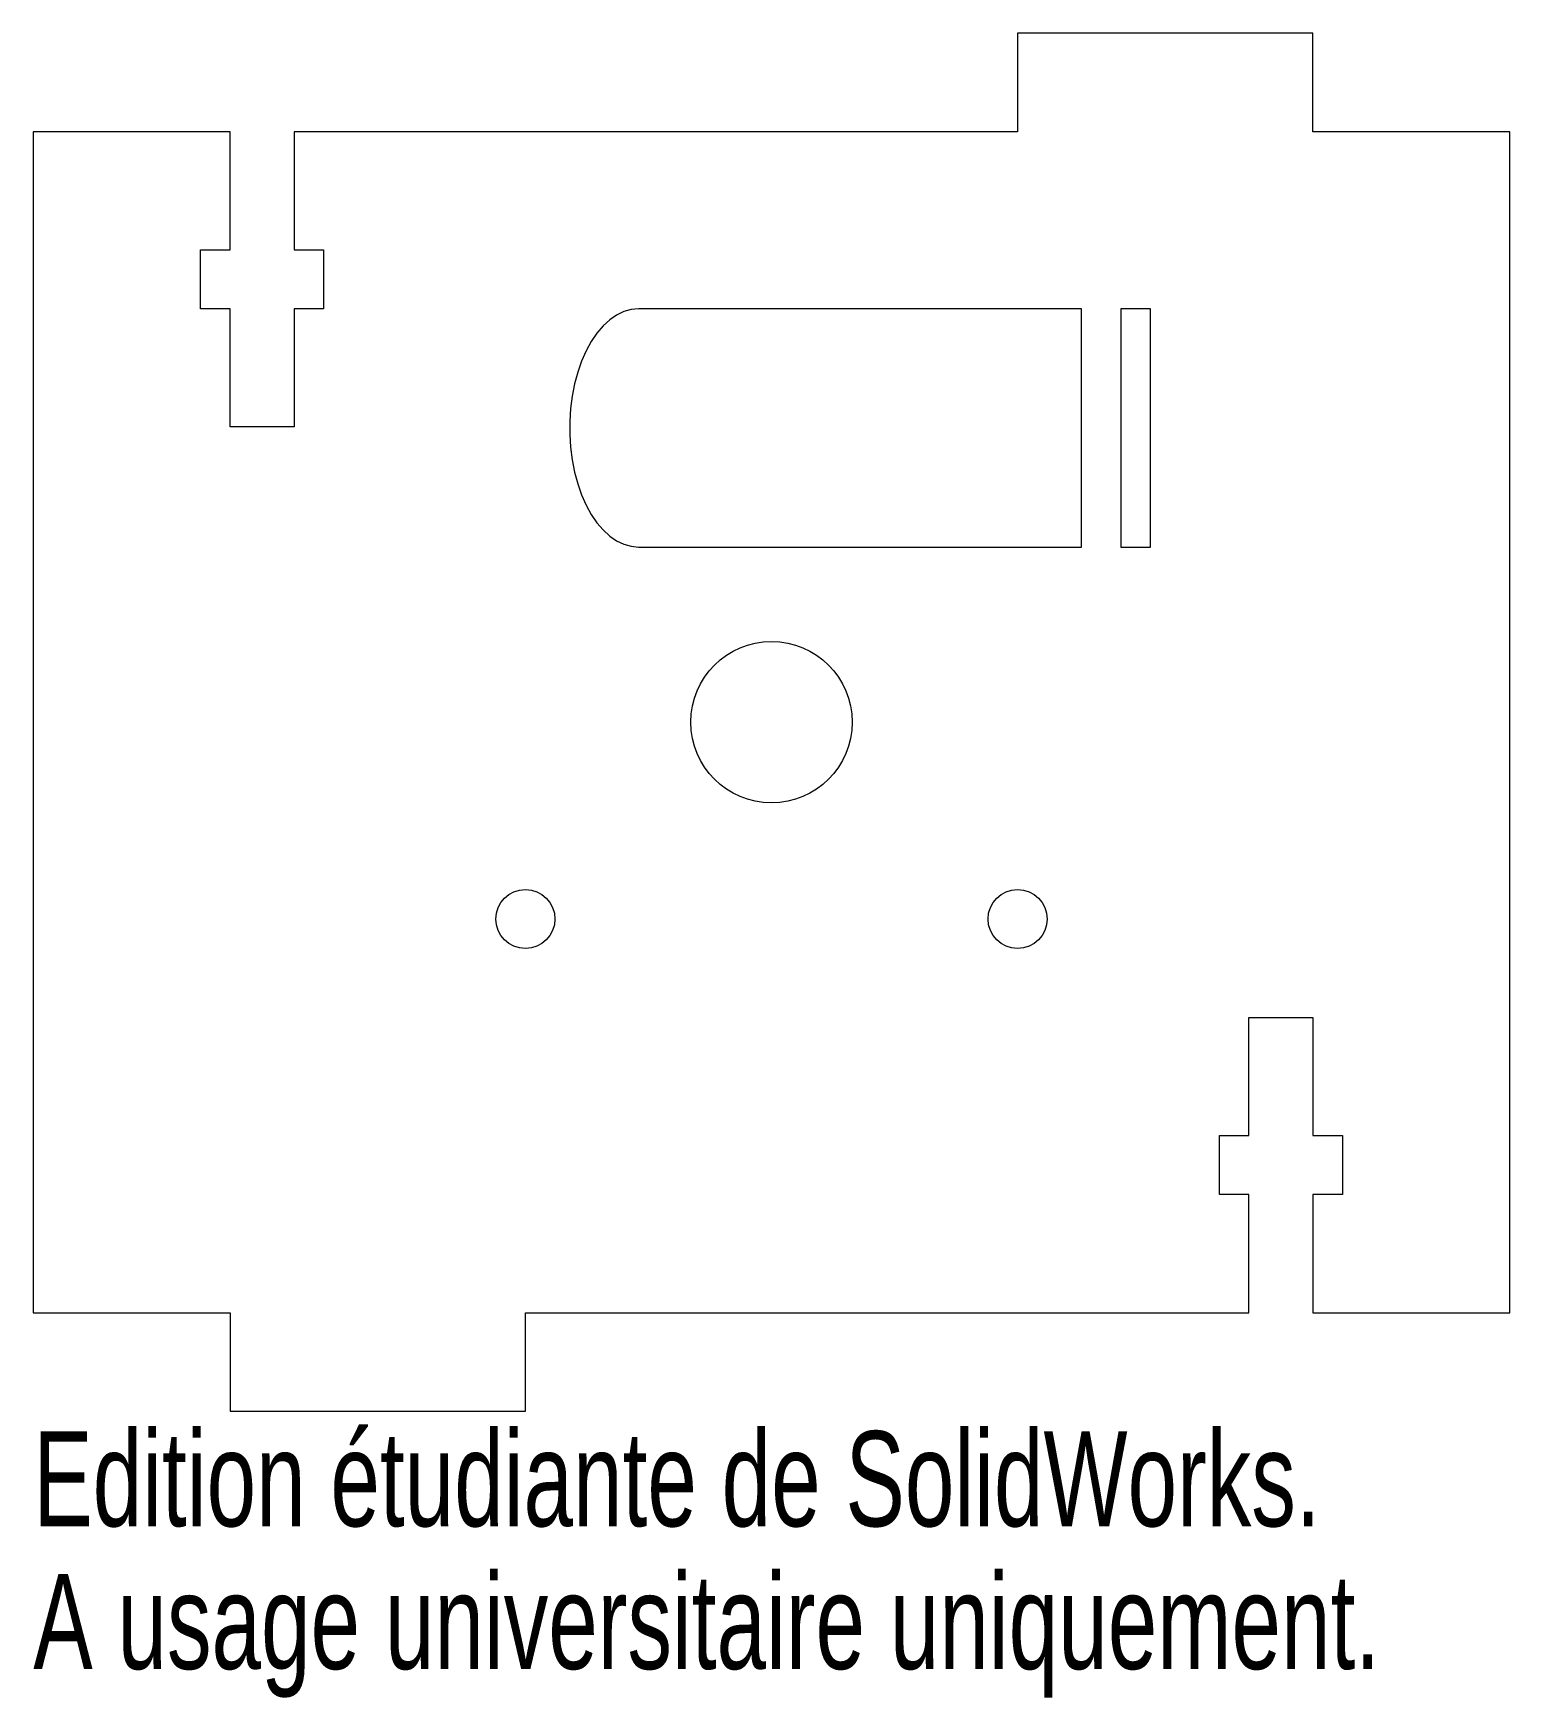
# Model space of a CAD drawing. Header units: millimetres. Extents: x 0 to 75, y -19.6 to 65.
import ezdxf

# ---------------------------------------------------------------- set-up
doc = ezdxf.new("R2010")
doc.units = ezdxf.units.MM
doc.styles.add('SLDTEXTSTYLE0', font='TXT', dxfattribs={"width": 0.7})

msp = doc.modelspace()

# ---------------------------------------------------------------- linework, layer by layer
at = {"color": 7, "linetype": 'Continuous', "lineweight": 15}
for p, q in [((50, 65), (50, 60)), ((65, 65), (50, 65)), ((65, 60), (65, 65)), ((10, 60), (0, 60)), ((0, 60), (0, 0)), ((10, 54), (10, 60)), ((13.25, 60), (13.25, 54)), ((50, 60), (13.25, 60)), ((75, 60), (65, 60)), ((75, 0), (75, 60)), ((8.5, 54), (10, 54)), ((8.5, 51), (8.5, 54)), ((13.25, 54), (14.75, 54)), ((14.75, 54), (14.75, 51)), ((10, 51), (8.5, 51)), ((10, 45), (10, 51)), ((13.25, 51), (13.25, 45)), ((14.75, 51), (13.25, 51)), ((53.25, 51), (30.75, 51)), ((53.25, 38.9), (53.25, 51)), ((56.75, 51), (55.25, 51)), ((55.25, 51), (55.25, 38.9)), ((56.75, 38.9), (56.75, 51)), ((13.25, 45), (10, 45)), ((30.75, 38.9), (53.25, 38.9)), ((55.25, 38.9), (56.75, 38.9)), ((61.75, 15), (65, 15)), ((61.75, 9), (61.75, 15)), ((65, 15), (65, 9)), ((60.25, 9), (61.75, 9)), ((60.25, 6), (60.25, 9)), ((65, 9), (66.5, 9)), ((66.5, 9), (66.5, 6)), ((61.75, 6), (60.25, 6)), ((61.75, 0), (61.75, 6)), ((65, 6), (65, 0)), ((66.5, 6), (65, 6)), ((0, 0), (10, 0)), ((10, 0), (10, -5)), ((25, 0), (61.75, 0)), ((25, -5), (25, 0)), ((65, 0), (75, 0)), ((10, -5), (25, -5))]:
    msp.add_line(p, q, dxfattribs=at)
at = {"color": 7, "linetype": 'Continuous', "lineweight": 15, "flags": 128}
msp.add_lwpolyline([(30.75, 51), (30.372, 50.965), (29.998, 50.859), (29.632, 50.683), (29.28, 50.441), (28.946, 50.134), (28.632, 49.766), (28.343, 49.342), (28.082, 48.867), (27.853, 48.345), (27.658, 47.784), (27.499, 47.189), (27.378, 46.569), (27.296, 45.929), (27.255, 45.278), (27.255, 44.622), (27.296, 43.971), (27.378, 43.331), (27.499, 42.711), (27.658, 42.116), (27.853, 41.555), (28.082, 41.033), (28.343, 40.558), (28.632, 40.134), (28.946, 39.766), (29.28, 39.459), (29.632, 39.217), (29.998, 39.041), (30.372, 38.935), (30.75, 38.9)], dxfattribs=at)
at = {"color": 7, "linetype": 'Continuous', "lineweight": 15}
for centre, radius in [((37.5, 30), 4.1), ((25, 20), 1.5), ((50, 20), 1.5)]:
    msp.add_circle(centre, radius, dxfattribs=at)

# ---------------------------------------------------------------- texts
at = {"color": 7, "linetype": 'Continuous', "char_height": 4.83362, "attachment_point": 1, "style": 'SLDTEXTSTYLE0'}
for s, insert in [('Edition étudiante de SolidWorks.', (0, -6.02)), ('A usage universitaire uniquement.', (0, -13.27))]:
    msp.add_mtext(s, dxfattribs=dict(at, insert=insert))

doc.saveas('drawing.dxf')
